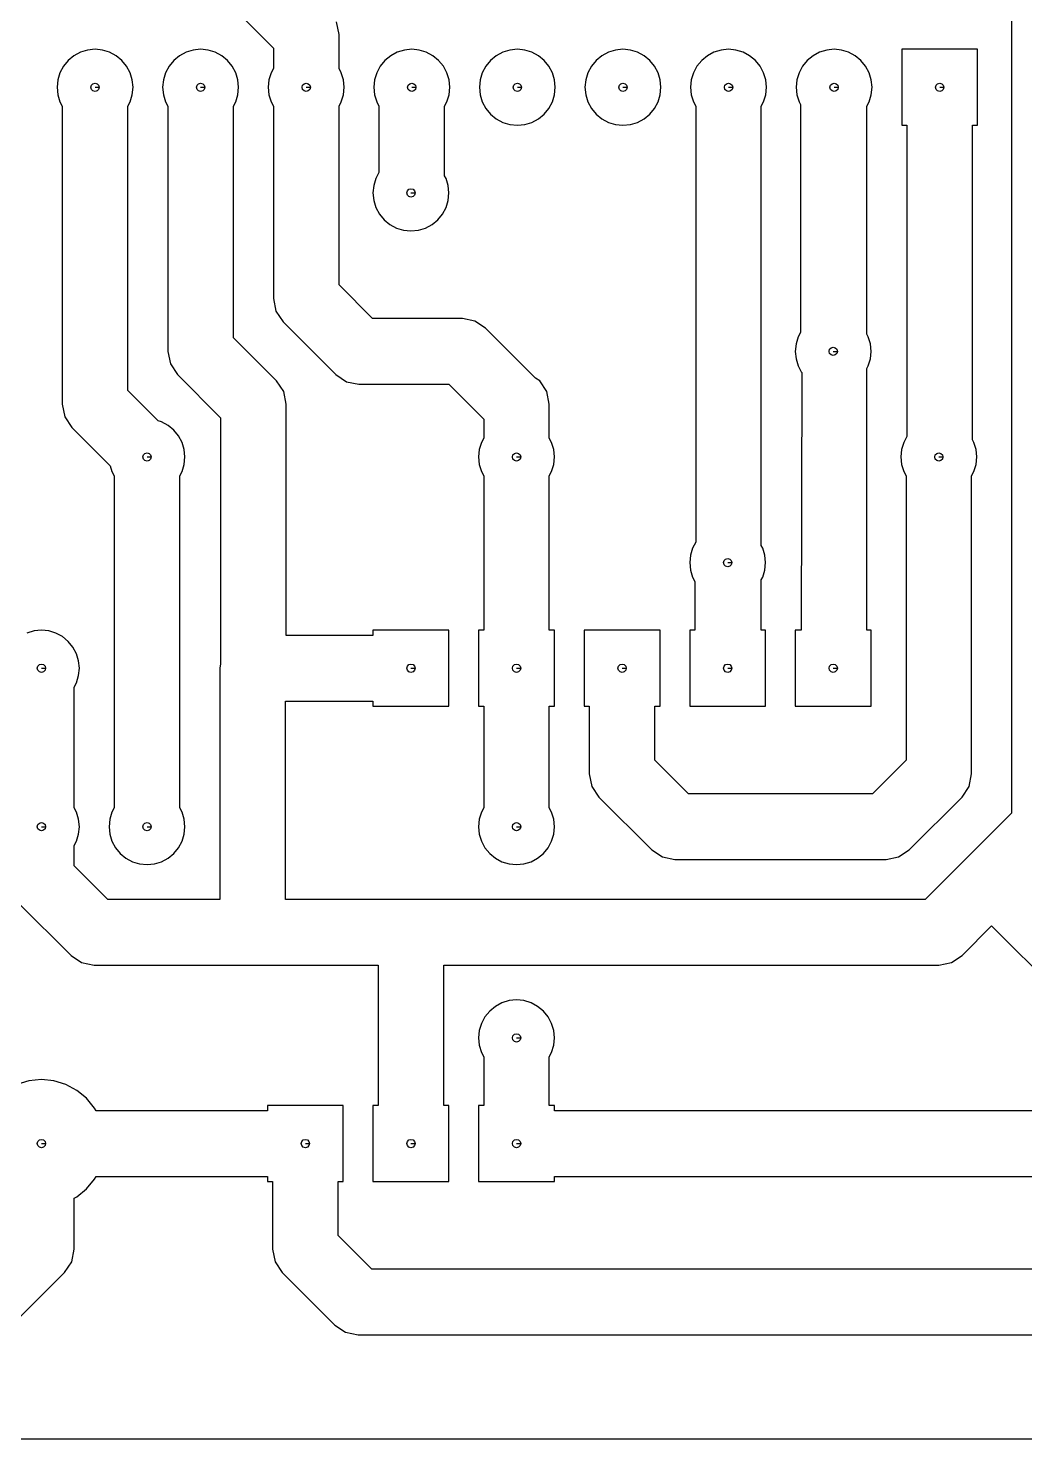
# Model space of a CAD drawing. Extents: x 1.8 to 92.2, y 1.8 to 69.3.
# Drawn here: x 53.02 to 77, y 1.79 to 35.71 of the extents above; entities that cross this region are included whole.
import ezdxf

# ---------------------------------------------------------------- set-up
doc = ezdxf.new("R2010")
doc.units = 0
doc.header["$LTSCALE"] = 0.000394
doc.layers.add('PLAN_1', color=7, linetype='CONTINUOUS')

msp = doc.modelspace()

# ---------------------------------------------------------------- linework, layer by layer
at = {"layer": 'PLAN_1', "color": 7}
for p, q in [((54.072407, 40.082111), (58.921322, 35.233196)), ((76.681, 36.503197), (76.681, 16.8368)), ((60.499256, 35.559998), (60.439201, 35.861923)), ((60.499256, 34.742313), (60.499256, 35.559998)), ((54.122818, 35.049484), (53.984402, 34.935886)), ((54.280739, 35.133892), (54.122818, 35.049484)), ((54.452091, 35.185875), (54.280739, 35.133892)), ((54.630291, 35.203423), (54.452091, 35.185875)), ((54.808491, 35.185875), (54.630291, 35.203423)), ((54.979843, 35.133892), (54.808491, 35.185875)), ((55.137764, 35.049484), (54.979843, 35.133892)), ((55.27618, 34.935886), (55.137764, 35.049484)), ((56.662815, 35.049484), (56.524399, 34.935886)), ((56.820736, 35.133892), (56.662815, 35.049484)), ((56.992088, 35.185875), (56.820736, 35.133892)), ((57.170288, 35.203423), (56.992088, 35.185875)), ((57.348488, 35.185875), (57.170288, 35.203423)), ((57.51984, 35.133892), (57.348488, 35.185875)), ((57.677761, 35.049484), (57.51984, 35.133892)), ((57.816177, 34.935886), (57.677761, 35.049484)), ((58.921322, 35.233196), (58.921322, 34.742313)), ((61.742817, 35.049484), (61.604401, 34.935886)), ((61.900738, 35.133892), (61.742817, 35.049484)), ((62.07209, 35.185875), (61.900738, 35.133892)), ((62.25029, 35.203423), (62.07209, 35.185875)), ((62.42849, 35.185875), (62.25029, 35.203423)), ((62.599846, 35.133892), (62.42849, 35.185875)), ((62.757763, 35.049484), (62.599846, 35.133892)), ((62.896179, 34.935886), (62.757763, 35.049484)), ((64.282814, 35.049484), (64.144394, 34.935886)), ((64.440735, 35.133892), (64.282814, 35.049484)), ((64.612091, 35.185875), (64.440735, 35.133892)), ((64.790291, 35.203423), (64.612091, 35.185875)), ((64.968491, 35.185875), (64.790291, 35.203423)), ((65.139847, 35.133892), (64.968491, 35.185875)), ((65.29776, 35.049484), (65.139847, 35.133892)), ((65.43618, 34.935886), (65.29776, 35.049484)), ((66.822815, 35.049484), (66.684395, 34.935886)), ((66.980736, 35.133892), (66.822815, 35.049484)), ((67.152084, 35.185875), (66.980736, 35.133892)), ((67.330292, 35.203423), (67.152084, 35.185875)), ((67.508492, 35.185875), (67.330292, 35.203423)), ((67.67984, 35.133892), (67.508492, 35.185875)), ((67.837761, 35.049484), (67.67984, 35.133892)), ((67.976181, 34.935886), (67.837761, 35.049484)), ((69.362816, 35.049484), (69.224396, 34.935886)), ((69.520737, 35.133892), (69.362816, 35.049484)), ((69.692085, 35.185875), (69.520737, 35.133892)), ((69.870285, 35.203423), (69.692085, 35.185875)), ((70.048492, 35.185875), (69.870285, 35.203423)), ((70.219841, 35.133892), (70.048492, 35.185875)), ((70.377762, 35.049484), (70.219841, 35.133892)), ((70.516174, 34.935886), (70.377762, 35.049484)), ((71.902817, 35.049484), (71.764397, 34.935886)), ((72.06073, 35.133892), (71.902817, 35.049484)), ((72.232086, 35.185875), (72.06073, 35.133892)), ((72.410286, 35.203423), (72.232086, 35.185875)), ((72.588486, 35.185875), (72.410286, 35.203423)), ((72.759842, 35.133892), (72.588486, 35.185875)), ((72.917755, 35.049484), (72.759842, 35.133892)), ((73.056175, 34.935886), (72.917755, 35.049484)), ((75.863716, 35.203423), (74.036858, 35.203423)), ((74.036858, 35.203423), (74.036858, 33.376572)), ((75.863716, 33.376572), (75.863716, 35.203423)), ((53.786396, 34.639549), (53.734413, 34.468197)), ((53.870804, 34.79747), (53.786396, 34.639549)), ((53.984402, 34.935886), (53.870804, 34.79747)), ((55.389778, 34.79747), (55.27618, 34.935886)), ((55.474186, 34.639549), (55.389778, 34.79747)), ((55.526169, 34.468197), (55.474186, 34.639549)), ((56.326393, 34.639549), (56.27441, 34.468197)), ((56.410801, 34.79747), (56.326393, 34.639549)), ((56.524399, 34.935886), (56.410801, 34.79747)), ((57.929775, 34.79747), (57.816177, 34.935886)), ((58.014183, 34.639549), (57.929775, 34.79747)), ((58.066166, 34.468197), (58.014183, 34.639549)), ((58.866394, 34.639549), (58.814411, 34.468197)), ((58.921322, 34.742313), (58.866394, 34.639549)), ((60.554184, 34.639549), (60.499256, 34.742313)), ((60.606167, 34.468197), (60.554184, 34.639549)), ((61.406395, 34.639549), (61.354412, 34.468197)), ((61.490803, 34.79747), (61.406395, 34.639549)), ((61.604401, 34.935886), (61.490803, 34.79747)), ((63.009777, 34.79747), (62.896179, 34.935886)), ((63.094185, 34.639549), (63.009777, 34.79747)), ((63.146164, 34.468197), (63.094185, 34.639549)), ((63.946392, 34.639549), (63.894413, 34.468197)), ((64.0308, 34.79747), (63.946392, 34.639549)), ((64.144394, 34.935886), (64.0308, 34.79747)), ((65.549774, 34.79747), (65.43618, 34.935886)), ((65.634186, 34.639549), (65.549774, 34.79747)), ((65.686165, 34.468197), (65.634186, 34.639549)), ((66.486389, 34.639549), (66.43441, 34.468197)), ((66.570801, 34.79747), (66.486389, 34.639549)), ((66.684395, 34.935886), (66.570801, 34.79747)), ((68.089775, 34.79747), (67.976181, 34.935886)), ((68.174187, 34.639549), (68.089775, 34.79747)), ((68.226166, 34.468197), (68.174187, 34.639549)), ((69.02639, 34.639549), (68.974411, 34.468197)), ((69.110802, 34.79747), (69.02639, 34.639549)), ((69.224396, 34.935886), (69.110802, 34.79747)), ((70.629776, 34.79747), (70.516174, 34.935886)), ((70.714188, 34.639549), (70.629776, 34.79747)), ((70.766159, 34.468197), (70.714188, 34.639549)), ((71.566391, 34.639549), (71.514412, 34.468197)), ((71.650803, 34.79747), (71.566391, 34.639549)), ((71.764397, 34.935886), (71.650803, 34.79747)), ((73.169769, 34.79747), (73.056175, 34.935886)), ((73.254181, 34.639549), (73.169769, 34.79747)), ((73.30616, 34.468197), (73.254181, 34.639549)), ((53.734413, 34.468197), (53.716866, 34.289997)), ((53.716866, 34.289997), (53.734413, 34.111797)), ((54.530293, 34.289997), (54.54369, 34.339996)), ((54.54369, 34.239998), (54.530293, 34.289997)), ((54.54369, 34.339996), (54.580292, 34.376598)), ((54.580292, 34.376598), (54.630291, 34.389996)), ((54.630291, 34.389996), (54.68029, 34.376598)), ((54.630291, 34.289997), (54.730289, 34.289997)), ((54.68029, 34.376598), (54.716892, 34.339996)), ((54.716892, 34.339996), (54.730289, 34.289997)), ((54.730289, 34.289997), (54.716892, 34.239998)), ((55.543716, 34.289997), (55.526169, 34.468197)), ((55.526169, 34.111797), (55.543716, 34.289997)), ((56.27441, 34.468197), (56.256859, 34.289997)), ((56.256859, 34.289997), (56.27441, 34.111797)), ((57.07029, 34.289997), (57.083687, 34.339996)), ((57.083687, 34.239998), (57.07029, 34.289997)), ((57.083687, 34.339996), (57.120289, 34.376598)), ((57.120289, 34.376598), (57.170288, 34.389996)), ((57.170288, 34.389996), (57.220287, 34.376598)), ((57.170288, 34.289997), (57.270287, 34.289997)), ((57.220287, 34.376598), (57.256889, 34.339996)), ((57.256889, 34.339996), (57.270287, 34.289997)), ((57.270287, 34.289997), (57.256889, 34.239998)), ((58.083714, 34.289997), (58.066166, 34.468197)), ((58.066166, 34.111797), (58.083714, 34.289997)), ((58.814411, 34.468197), (58.796864, 34.289997)), ((58.796864, 34.289997), (58.814411, 34.111797)), ((59.610291, 34.289997), (59.623688, 34.339996)), ((59.623688, 34.239998), (59.610291, 34.289997)), ((59.623688, 34.339996), (59.66029, 34.376598)), ((59.66029, 34.376598), (59.710289, 34.389996)), ((59.710289, 34.389996), (59.760288, 34.376598)), ((59.710289, 34.289997), (59.810287, 34.289997)), ((59.760288, 34.376598), (59.79689, 34.339996)), ((59.79689, 34.339996), (59.810287, 34.289997)), ((59.810287, 34.289997), (59.79689, 34.239998)), ((60.623714, 34.289997), (60.606167, 34.468197)), ((60.606167, 34.111797), (60.623714, 34.289997)), ((61.354412, 34.468197), (61.336861, 34.289997)), ((61.336861, 34.289997), (61.354412, 34.111797)), ((62.150291, 34.289997), (62.163689, 34.339996)), ((62.163689, 34.239998), (62.150291, 34.289997)), ((62.163689, 34.339996), (62.200291, 34.376598)), ((62.200291, 34.376598), (62.25029, 34.389996)), ((62.25029, 34.389996), (62.300289, 34.376598)), ((62.25029, 34.289997), (62.350288, 34.289997)), ((62.300289, 34.376598), (62.336891, 34.339996)), ((62.336891, 34.339996), (62.350288, 34.289997)), ((62.350288, 34.289997), (62.336891, 34.239998)), ((63.163719, 34.289997), (63.146164, 34.468197)), ((63.146164, 34.111797), (63.163719, 34.289997)), ((63.894413, 34.468197), (63.876862, 34.289997)), ((63.876862, 34.289997), (63.894413, 34.111797)), ((64.690292, 34.289997), (64.70369, 34.339996)), ((64.70369, 34.239998), (64.690292, 34.289997)), ((64.70369, 34.339996), (64.740288, 34.376598)), ((64.740288, 34.376598), (64.790291, 34.389996)), ((64.790291, 34.389996), (64.840294, 34.376598)), ((64.790291, 34.289997), (64.890289, 34.289997)), ((64.840294, 34.376598), (64.876892, 34.339996)), ((64.876892, 34.339996), (64.890289, 34.289997)), ((64.890289, 34.289997), (64.876892, 34.239998)), ((65.70372, 34.289997), (65.686165, 34.468197)), ((65.686165, 34.111797), (65.70372, 34.289997)), ((66.43441, 34.468197), (66.416862, 34.289997)), ((66.416862, 34.289997), (66.43441, 34.111797)), ((67.230293, 34.289997), (67.24369, 34.339996)), ((67.24369, 34.239998), (67.230293, 34.289997)), ((67.24369, 34.339996), (67.280289, 34.376598)), ((67.280289, 34.376598), (67.330292, 34.389996)), ((67.330292, 34.389996), (67.380295, 34.376598)), ((67.330292, 34.289997), (67.43029, 34.289997)), ((67.380295, 34.376598), (67.416893, 34.339996)), ((67.416893, 34.339996), (67.43029, 34.289997)), ((67.43029, 34.289997), (67.416893, 34.239998)), ((68.243713, 34.289997), (68.226166, 34.468197)), ((68.226166, 34.111797), (68.243713, 34.289997)), ((68.974411, 34.468197), (68.956863, 34.289997)), ((68.956863, 34.289997), (68.974411, 34.111797)), ((69.770287, 34.289997), (69.783684, 34.339996)), ((69.783684, 34.239998), (69.770287, 34.289997)), ((69.783684, 34.339996), (69.820282, 34.376598)), ((69.820282, 34.376598), (69.870285, 34.389996)), ((69.870285, 34.389996), (69.920288, 34.376598)), ((69.870285, 34.289997), (69.970284, 34.289997)), ((69.920288, 34.376598), (69.956886, 34.339996)), ((69.956886, 34.339996), (69.970284, 34.289997)), ((69.970284, 34.289997), (69.956886, 34.239998)), ((70.783714, 34.289997), (70.766159, 34.468197)), ((70.766159, 34.111797), (70.783714, 34.289997)), ((71.514412, 34.468197), (71.496857, 34.289997)), ((71.496857, 34.289997), (71.514412, 34.111797)), ((72.310287, 34.289997), (72.323685, 34.339996)), ((72.323685, 34.239998), (72.310287, 34.289997)), ((72.323685, 34.339996), (72.360283, 34.376598)), ((72.360283, 34.376598), (72.410286, 34.389996)), ((72.410286, 34.389996), (72.460289, 34.376598)), ((72.410286, 34.289997), (72.510284, 34.289997)), ((72.460289, 34.376598), (72.496887, 34.339996)), ((72.496887, 34.339996), (72.510284, 34.289997)), ((72.510284, 34.289997), (72.496887, 34.239998)), ((73.323715, 34.289997), (73.30616, 34.468197)), ((73.30616, 34.111797), (73.323715, 34.289997)), ((74.850288, 34.289997), (74.863686, 34.339996)), ((74.863686, 34.239998), (74.850288, 34.289997)), ((74.863686, 34.339996), (74.900284, 34.376598)), ((74.900284, 34.376598), (74.950287, 34.389996)), ((74.950287, 34.389996), (75.00029, 34.376598)), ((74.950287, 34.289997), (75.050285, 34.289997)), ((75.00029, 34.376598), (75.036888, 34.339996)), ((75.036888, 34.339996), (75.050285, 34.289997)), ((75.050285, 34.289997), (75.036888, 34.239998)), ((53.734413, 34.111797), (53.786396, 33.940445)), ((53.786396, 33.940445), (53.841324, 33.837681)), ((54.580292, 34.203396), (54.54369, 34.239998)), ((54.630291, 34.189999), (54.580292, 34.203396)), ((54.68029, 34.203396), (54.630291, 34.189999)), ((54.716892, 34.239998), (54.68029, 34.203396)), ((55.419258, 33.837681), (55.474186, 33.940445)), ((55.474186, 33.940445), (55.526169, 34.111797)), ((56.27441, 34.111797), (56.326393, 33.940445)), ((56.326393, 33.940445), (56.381321, 33.837681)), ((57.120289, 34.203396), (57.083687, 34.239998)), ((57.170288, 34.189999), (57.120289, 34.203396)), ((57.220287, 34.203396), (57.170288, 34.189999)), ((57.256889, 34.239998), (57.220287, 34.203396)), ((57.959255, 33.837681), (58.014183, 33.940445)), ((58.014183, 33.940445), (58.066166, 34.111797)), ((58.814411, 34.111797), (58.866394, 33.940445)), ((58.866394, 33.940445), (58.921322, 33.837681)), ((59.66029, 34.203396), (59.623688, 34.239998)), ((59.710289, 34.189999), (59.66029, 34.203396)), ((59.760288, 34.203396), (59.710289, 34.189999)), ((59.79689, 34.239998), (59.760288, 34.203396)), ((60.499256, 33.837681), (60.554184, 33.940445)), ((60.554184, 33.940445), (60.606167, 34.111797)), ((61.354412, 34.111797), (61.406395, 33.940445)), ((61.406395, 33.940445), (61.461323, 33.837681)), ((62.200291, 34.203396), (62.163689, 34.239998)), ((62.25029, 34.189999), (62.200291, 34.203396)), ((62.300289, 34.203396), (62.25029, 34.189999)), ((62.336891, 34.239998), (62.300289, 34.203396)), ((63.039257, 33.837677), (63.094185, 33.940445)), ((63.094185, 33.940445), (63.146164, 34.111797)), ((63.894413, 34.111797), (63.946392, 33.940445)), ((63.946392, 33.940445), (64.0308, 33.782524)), ((64.740288, 34.203396), (64.70369, 34.239998)), ((64.790291, 34.189999), (64.740288, 34.203396)), ((64.840294, 34.203396), (64.790291, 34.189999)), ((64.876892, 34.239998), (64.840294, 34.203396)), ((65.549774, 33.782524), (65.634186, 33.940445)), ((65.634186, 33.940445), (65.686165, 34.111797)), ((66.43441, 34.111797), (66.486389, 33.940445)), ((66.486389, 33.940445), (66.570801, 33.782524)), ((67.280289, 34.203396), (67.24369, 34.239998)), ((67.330292, 34.189999), (67.280289, 34.203396)), ((67.380295, 34.203396), (67.330292, 34.189999)), ((67.416893, 34.239998), (67.380295, 34.203396)), ((68.089775, 33.782524), (68.174187, 33.940445)), ((68.174187, 33.940445), (68.226166, 34.111797)), ((68.974411, 34.111797), (69.02639, 33.940445)), ((69.02639, 33.940445), (69.081322, 33.837677)), ((69.820282, 34.203396), (69.783684, 34.239998)), ((69.870285, 34.189999), (69.820282, 34.203396)), ((69.920288, 34.203396), (69.870285, 34.189999)), ((69.956886, 34.239998), (69.920288, 34.203396)), ((70.659256, 33.837677), (70.714188, 33.940445)), ((70.714188, 33.940445), (70.766159, 34.111797)), ((71.514412, 34.111797), (71.566391, 33.940445)), ((71.566391, 33.940445), (71.600998, 33.87569)), ((72.360283, 34.203396), (72.323685, 34.239998)), ((72.410286, 34.189999), (72.360283, 34.203396)), ((72.460289, 34.203396), (72.410286, 34.189999)), ((72.496887, 34.239998), (72.460289, 34.203396)), ((73.199249, 33.837677), (73.254181, 33.940445)), ((73.254181, 33.940445), (73.30616, 34.111797)), ((74.900284, 34.203396), (74.863686, 34.239998)), ((74.950287, 34.189999), (74.900284, 34.203396)), ((75.00029, 34.203396), (74.950287, 34.189999)), ((75.036888, 34.239998), (75.00029, 34.203396)), ((53.841324, 33.837681), (53.841324, 26.669998)), ((55.419258, 26.996799), (55.419258, 33.837681)), ((56.381321, 33.837681), (56.381321, 27.939997)), ((57.959255, 28.266798), (57.959255, 33.837681)), ((58.921322, 33.837681), (58.921322, 29.209997)), ((60.499256, 29.536798), (60.499256, 33.837681)), ((61.461323, 33.837681), (61.461323, 32.240337)), ((63.039257, 32.164295), (63.039257, 33.837677)), ((64.0308, 33.782524), (64.144394, 33.644108)), ((64.144394, 33.644108), (64.282814, 33.53051)), ((65.29776, 33.53051), (65.43618, 33.644108)), ((65.43618, 33.644108), (65.549774, 33.782524)), ((66.570801, 33.782524), (66.684395, 33.644108)), ((66.684395, 33.644108), (66.822815, 33.53051)), ((67.837761, 33.53051), (67.976181, 33.644108)), ((67.976181, 33.644108), (68.089775, 33.782524)), ((69.081322, 33.837677), (69.081322, 23.350332)), ((70.659256, 23.274305), (70.659256, 33.837677)), ((71.600998, 33.87569), (71.600998, 28.392317)), ((73.199249, 28.354303), (73.199249, 33.837677)), ((64.282814, 33.53051), (64.440735, 33.446102)), ((64.440735, 33.446102), (64.612091, 33.394119)), ((64.612091, 33.394119), (64.790291, 33.376572)), ((64.790291, 33.376572), (64.968491, 33.394119)), ((64.968491, 33.394119), (65.139847, 33.446102)), ((65.139847, 33.446102), (65.29776, 33.53051)), ((66.822815, 33.53051), (66.980736, 33.446102)), ((66.980736, 33.446102), (67.152084, 33.394119)), ((67.152084, 33.394119), (67.330292, 33.376572)), ((67.330292, 33.376572), (67.508492, 33.394119)), ((67.508492, 33.394119), (67.67984, 33.446102)), ((67.67984, 33.446102), (67.837761, 33.53051)), ((74.036858, 33.376572), (74.161316, 33.376572)), ((74.161316, 33.376572), (74.161316, 25.890335)), ((75.739258, 25.814301), (75.739258, 33.376572)), ((75.739258, 33.376572), (75.863716, 33.376572)), ((61.461323, 32.240337), (61.38607, 32.099552)), ((61.334091, 31.9282), (61.31654, 31.749998)), ((61.38607, 32.099552), (61.334091, 31.9282)), ((63.073864, 32.099552), (63.039257, 32.164295)), ((63.125843, 31.9282), (63.073864, 32.099552)), ((63.143394, 31.749998), (63.125843, 31.9282)), ((61.31654, 31.749998), (61.334091, 31.571796)), ((61.334091, 31.571796), (61.38607, 31.400444)), ((62.129967, 31.749998), (62.143364, 31.799997)), ((62.143364, 31.699999), (62.129967, 31.749998)), ((62.143364, 31.799997), (62.179966, 31.836601)), ((62.179966, 31.663395), (62.143364, 31.699999)), ((62.179966, 31.836601), (62.229965, 31.849998)), ((62.229965, 31.649998), (62.179966, 31.663395)), ((62.229965, 31.849998), (62.279964, 31.836601)), ((62.229965, 31.749998), (62.329964, 31.749998)), ((62.279964, 31.663395), (62.229965, 31.649998)), ((62.279964, 31.836601), (62.316566, 31.799997)), ((62.316566, 31.699999), (62.279964, 31.663395)), ((62.316566, 31.799997), (62.329964, 31.749998)), ((62.329964, 31.749998), (62.316566, 31.699999)), ((63.073864, 31.400444), (63.125843, 31.571796)), ((63.125843, 31.571796), (63.143394, 31.749998)), ((61.38607, 31.400444), (61.470482, 31.242525)), ((61.470482, 31.242525), (61.584076, 31.104107)), ((62.875858, 31.104107), (62.989456, 31.242525)), ((62.989456, 31.242525), (63.073864, 31.400444)), ((61.584076, 31.104107), (61.722496, 30.990511)), ((61.722496, 30.990511), (61.880413, 30.906101)), ((61.880413, 30.906101), (62.051765, 30.854122)), ((62.408169, 30.854122), (62.579521, 30.906101)), ((62.579521, 30.906101), (62.737442, 30.990511)), ((62.737442, 30.990511), (62.875858, 31.104107)), ((62.051765, 30.854122), (62.229965, 30.836571)), ((62.229965, 30.836571), (62.408169, 30.854122)), ((61.307091, 28.728964), (60.499256, 29.536798)), ((58.921322, 29.209997), (58.981377, 28.908072)), ((58.981377, 28.908072), (59.152405, 28.652113)), ((59.152405, 28.652113), (60.422405, 27.382113)), ((63.466946, 28.728964), (61.307091, 28.728964)), ((63.768871, 28.668907), (63.466946, 28.728964)), ((64.023415, 28.498827), (63.768871, 28.668907)), ((65.228333, 27.294378), (64.023415, 28.498827)), ((58.998173, 27.227882), (57.959255, 28.266798)), ((71.546066, 28.289551), (71.494095, 28.118198)), ((71.600998, 28.392317), (71.546066, 28.289551)), ((73.233864, 28.289551), (73.199249, 28.354303)), ((73.285843, 28.118198), (73.233864, 28.289551)), ((56.381321, 27.939997), (56.441376, 27.638071)), ((71.494095, 28.118198), (71.47654, 27.939997)), ((71.47654, 27.939997), (71.494095, 27.761795)), ((72.28997, 27.939997), (72.303368, 27.989996)), ((72.303368, 27.889997), (72.28997, 27.939997)), ((72.303368, 27.989996), (72.339966, 28.0266)), ((72.339966, 27.853394), (72.303368, 27.889997)), ((72.339966, 28.0266), (72.389969, 28.039997)), ((72.389969, 27.839996), (72.339966, 27.853394)), ((72.389969, 28.039997), (72.439972, 28.0266)), ((72.389969, 27.939997), (72.489967, 27.939997)), ((72.439972, 27.853394), (72.389969, 27.839996)), ((72.439972, 28.0266), (72.47657, 27.989996)), ((72.47657, 27.889997), (72.439972, 27.853394)), ((72.47657, 27.989996), (72.489967, 27.939997)), ((72.489967, 27.939997), (72.47657, 27.889997)), ((73.303391, 27.939997), (73.285843, 28.118198)), ((73.285843, 27.761795), (73.303391, 27.939997)), ((56.441376, 27.638071), (56.612404, 27.382113)), ((71.494095, 27.761795), (71.546066, 27.590443)), ((71.546066, 27.590443), (71.621323, 27.449663)), ((73.199249, 27.52569), (73.233864, 27.590443)), ((73.199249, 21.233425), (73.199249, 27.52569)), ((73.233864, 27.590443), (73.285843, 27.761795)), ((56.612404, 27.382113), (57.651321, 26.343197)), ((59.169201, 26.971924), (58.998173, 27.227882)), ((60.422405, 27.382113), (60.678364, 27.211086)), ((60.678364, 27.211086), (60.980289, 27.15103)), ((60.980289, 27.15103), (63.140144, 27.15103)), ((63.140144, 27.15103), (63.981003, 26.310175)), ((65.32785, 27.227882), (65.228333, 27.294378)), ((65.498878, 26.971924), (65.32785, 27.227882)), ((71.621323, 27.449663), (71.630478, 27.432524)), ((71.630478, 27.432524), (71.621323, 21.233425)), ((56.14719, 26.268869), (55.419258, 26.996799)), ((59.229256, 26.669998), (59.169201, 26.971924)), ((65.558937, 26.669998), (65.498878, 26.971924)), ((53.841324, 26.669998), (53.901379, 26.368073)), ((59.229256, 21.108965), (59.229256, 26.669998)), ((65.558937, 25.852318), (65.558937, 26.669998)), ((53.901379, 26.368073), (54.072407, 26.112114)), ((56.229519, 26.243895), (56.14719, 26.268869)), ((56.38744, 26.159485), (56.229519, 26.243895)), ((56.525856, 26.045889), (56.38744, 26.159485)), ((57.651321, 26.343197), (57.651321, 20.422161)), ((63.981003, 26.310175), (63.981003, 25.852318)), ((54.072407, 26.112114), (54.993393, 25.191128)), ((56.639454, 25.907471), (56.525856, 26.045889)), ((56.723862, 25.749552), (56.639454, 25.907471)), ((63.981003, 25.852318), (63.926071, 25.749552)), ((65.613861, 25.749552), (65.558937, 25.852318)), ((74.161316, 25.890335), (74.086067, 25.749552)), ((75.773865, 25.749552), (75.739258, 25.814301)), ((55.779968, 25.399998), (55.793365, 25.449997)), ((55.793365, 25.449997), (55.829967, 25.486601)), ((55.829967, 25.486601), (55.879967, 25.499998)), ((55.879967, 25.499998), (55.929966, 25.486601)), ((55.929966, 25.486601), (55.966568, 25.449997)), ((55.966568, 25.449997), (55.979965, 25.399998)), ((56.775845, 25.578199), (56.723862, 25.749552)), ((56.793392, 25.399998), (56.775845, 25.578199)), ((63.874092, 25.578199), (63.856541, 25.399998)), ((63.926071, 25.749552), (63.874092, 25.578199)), ((64.669968, 25.399998), (64.683365, 25.449997)), ((64.683365, 25.449997), (64.719963, 25.486601)), ((64.719963, 25.486601), (64.769966, 25.499998)), ((64.769966, 25.499998), (64.819969, 25.486601)), ((64.819969, 25.486601), (64.856567, 25.449997)), ((64.856567, 25.449997), (64.869965, 25.399998)), ((65.665848, 25.578199), (65.613861, 25.749552)), ((65.683395, 25.399998), (65.665848, 25.578199)), ((74.034088, 25.578199), (74.016541, 25.399998)), ((74.086067, 25.749552), (74.034088, 25.578199)), ((74.829964, 25.399998), (74.843361, 25.449997)), ((74.843361, 25.449997), (74.879959, 25.486601)), ((74.879959, 25.486601), (74.929962, 25.499998)), ((74.929962, 25.499998), (74.979965, 25.486601)), ((74.979965, 25.486601), (75.016563, 25.449997)), ((75.016563, 25.449997), (75.029961, 25.399998)), ((75.825844, 25.578199), (75.773865, 25.749552)), ((75.843391, 25.399998), (75.825844, 25.578199)), ((54.993393, 25.191128), (55.036072, 25.050444)), ((55.793365, 25.349998), (55.779968, 25.399998)), ((55.829967, 25.313395), (55.793365, 25.349998)), ((55.879967, 25.299997), (55.829967, 25.313395)), ((55.879967, 25.399998), (55.979965, 25.399998)), ((55.929966, 25.313395), (55.879967, 25.299997)), ((55.966568, 25.349998), (55.929966, 25.313395)), ((55.979965, 25.399998), (55.966568, 25.349998)), ((56.723862, 25.050444), (56.775845, 25.221796)), ((56.775845, 25.221796), (56.793392, 25.399998)), ((63.856541, 25.399998), (63.874092, 25.221796)), ((63.874092, 25.221796), (63.926071, 25.050444)), ((64.683365, 25.349998), (64.669968, 25.399998)), ((64.719963, 25.313395), (64.683365, 25.349998)), ((64.769966, 25.299997), (64.719963, 25.313395)), ((64.769966, 25.399998), (64.869965, 25.399998)), ((64.819969, 25.313395), (64.769966, 25.299997)), ((64.856567, 25.349998), (64.819969, 25.313395)), ((64.869965, 25.399998), (64.856567, 25.349998)), ((65.613861, 25.050444), (65.665848, 25.221796)), ((65.665848, 25.221796), (65.683395, 25.399998)), ((74.016541, 25.399998), (74.034088, 25.221796)), ((74.034088, 25.221796), (74.086067, 25.050444)), ((74.843361, 25.349998), (74.829964, 25.399998)), ((74.879959, 25.313395), (74.843361, 25.349998)), ((74.929962, 25.299997), (74.879959, 25.313395)), ((74.929962, 25.399998), (75.029961, 25.399998)), ((74.979965, 25.313395), (74.929962, 25.299997)), ((75.016563, 25.349998), (74.979965, 25.313395)), ((75.029961, 25.399998), (75.016563, 25.349998)), ((75.773865, 25.050444), (75.825844, 25.221796)), ((75.825844, 25.221796), (75.843391, 25.399998)), ((55.036072, 25.050444), (55.091, 24.94768)), ((55.091, 24.94768), (55.091, 16.962317)), ((56.668934, 24.94768), (56.723862, 25.050444)), ((56.668934, 16.962317), (56.668934, 24.94768)), ((63.926071, 25.050444), (63.981003, 24.947678)), ((63.981003, 24.947678), (63.981003, 24.129997)), ((65.558937, 24.947678), (65.613861, 25.050444)), ((65.558937, 24.129997), (65.558937, 24.947678)), ((74.086067, 25.050444), (74.140999, 24.947678)), ((74.140999, 24.947678), (74.140999, 24.129997)), ((75.718933, 24.947678), (75.773865, 25.050444)), ((75.718933, 24.129997), (75.718933, 24.947678)), ((63.981003, 24.129997), (63.981003, 21.233425)), ((65.558937, 21.233425), (65.558937, 24.129997)), ((74.140999, 24.129997), (74.140999, 18.1068)), ((75.718933, 17.779999), (75.718933, 24.129997)), ((69.006073, 23.209553), (68.954094, 23.0382)), ((69.081322, 23.350332), (69.006073, 23.209553)), ((70.693863, 23.209553), (70.659256, 23.274305)), ((70.745842, 23.0382), (70.693863, 23.209553)), ((68.954094, 23.0382), (68.936539, 22.859999)), ((68.936539, 22.859999), (68.954094, 22.681797)), ((69.749969, 22.859999), (69.763367, 22.909998)), ((69.763367, 22.809999), (69.749969, 22.859999)), ((69.763367, 22.909998), (69.799965, 22.946602)), ((69.799965, 22.773396), (69.763367, 22.809999)), ((69.799965, 22.946602), (69.849968, 22.959999)), ((69.849968, 22.759998), (69.799965, 22.773396)), ((69.849968, 22.959999), (69.899971, 22.946602)), ((69.849968, 22.859999), (69.949966, 22.859999)), ((69.899971, 22.773396), (69.849968, 22.759998)), ((69.899971, 22.946602), (69.936569, 22.909998)), ((69.936569, 22.809999), (69.899971, 22.773396)), ((69.936569, 22.909998), (69.949966, 22.859999)), ((69.949966, 22.859999), (69.936569, 22.809999)), ((70.763397, 22.859999), (70.745842, 23.0382)), ((70.745842, 22.681797), (70.763397, 22.859999)), ((68.954094, 22.681797), (69.006073, 22.510445)), ((69.006073, 22.510445), (69.061005, 22.407679)), ((69.061005, 22.407679), (69.061005, 21.233425)), ((70.659256, 22.445692), (70.693863, 22.510445)), ((70.659256, 21.335999), (70.659256, 22.445692)), ((70.693863, 22.510445), (70.745842, 22.681797)), ((53.16177, 21.215874), (52.990417, 21.163895)), ((53.33997, 21.233425), (53.16177, 21.215874)), ((53.518169, 21.215874), (53.33997, 21.233425)), ((53.689522, 21.163895), (53.518169, 21.215874)), ((53.847443, 21.079485), (53.689522, 21.163895)), ((53.985859, 20.965889), (53.847443, 21.079485)), ((61.31654, 21.108965), (59.229256, 21.108965)), ((63.143394, 21.233425), (61.31654, 21.233425)), ((61.31654, 21.233425), (61.31654, 21.108965)), ((63.143394, 19.40657), (63.143394, 21.233425)), ((63.981003, 21.233425), (63.856541, 21.233425)), ((63.856541, 21.233425), (63.856541, 19.40657)), ((65.683395, 21.233425), (65.558937, 21.233425)), ((65.683395, 19.40657), (65.683395, 21.233425)), ((66.396538, 21.233425), (66.396538, 19.40657)), ((68.223396, 21.233425), (66.396538, 21.233425)), ((68.223396, 19.40657), (68.223396, 21.233425)), ((68.936539, 21.233425), (68.936539, 19.40657)), ((69.061005, 21.233425), (68.936539, 21.233425)), ((70.659134, 21.321947), (70.659256, 21.335999)), ((70.659256, 21.233425), (70.659134, 21.321947)), ((70.763397, 21.233425), (70.659256, 21.233425)), ((70.763397, 19.40657), (70.763397, 21.233425)), ((71.47654, 21.233425), (71.47654, 19.40657)), ((71.621323, 21.233425), (71.47654, 21.233425)), ((73.303391, 21.233425), (73.199249, 21.233425)), ((73.303391, 19.40657), (73.303391, 21.233425)), ((54.099457, 20.827471), (53.985859, 20.965889)), ((54.183865, 20.669552), (54.099457, 20.827471)), ((53.239971, 20.319998), (53.253368, 20.369997)), ((53.253368, 20.369997), (53.28997, 20.406601)), ((53.28997, 20.406601), (53.33997, 20.419998)), ((53.33997, 20.419998), (53.389969, 20.406601)), ((53.389969, 20.406601), (53.426571, 20.369997)), ((53.426571, 20.369997), (53.439968, 20.319998)), ((54.235847, 20.498199), (54.183865, 20.669552)), ((54.253395, 20.319998), (54.235847, 20.498199)), ((57.651321, 20.422161), (57.631001, 20.319998)), ((62.129967, 20.319998), (62.143364, 20.369997)), ((62.143364, 20.369997), (62.179966, 20.406601)), ((62.179966, 20.406601), (62.229965, 20.419998)), ((62.229965, 20.419998), (62.279964, 20.406601)), ((62.279964, 20.406601), (62.316566, 20.369997)), ((62.316566, 20.369997), (62.329964, 20.319998)), ((64.669968, 20.319998), (64.683365, 20.369997)), ((64.683365, 20.369997), (64.719963, 20.406601)), ((64.719963, 20.406601), (64.769966, 20.419998)), ((64.769966, 20.419998), (64.819969, 20.406601)), ((64.819969, 20.406601), (64.856567, 20.369997)), ((64.856567, 20.369997), (64.869965, 20.319998)), ((67.209969, 20.319998), (67.223366, 20.369997)), ((67.223366, 20.369997), (67.259964, 20.406601)), ((67.259964, 20.406601), (67.309967, 20.419998)), ((67.309967, 20.419998), (67.35997, 20.406601)), ((67.35997, 20.406601), (67.396568, 20.369997)), ((67.396568, 20.369997), (67.409966, 20.319998)), ((69.749969, 20.319998), (69.763367, 20.369997)), ((69.763367, 20.369997), (69.799965, 20.406601)), ((69.799965, 20.406601), (69.849968, 20.419998)), ((69.849968, 20.419998), (69.899971, 20.406601)), ((69.899971, 20.406601), (69.936569, 20.369997)), ((69.936569, 20.369997), (69.949966, 20.319998)), ((72.28997, 20.319998), (72.303368, 20.369997)), ((72.303368, 20.369997), (72.339966, 20.406601)), ((72.339966, 20.406601), (72.389969, 20.419998)), ((72.389969, 20.419998), (72.439972, 20.406601)), ((72.439972, 20.406601), (72.47657, 20.369997)), ((72.47657, 20.369997), (72.489967, 20.319998)), ((53.253368, 20.269999), (53.239971, 20.319998)), ((53.28997, 20.233395), (53.253368, 20.269999)), ((53.33997, 20.219997), (53.28997, 20.233395)), ((53.33997, 20.319998), (53.439968, 20.319998)), ((53.389969, 20.233395), (53.33997, 20.219997)), ((53.426571, 20.269999), (53.389969, 20.233395)), ((53.439968, 20.319998), (53.426571, 20.269999)), ((54.183865, 19.970444), (54.235847, 20.141796)), ((54.235847, 20.141796), (54.253395, 20.319998)), ((57.631001, 20.319998), (57.631001, 14.758965)), ((62.143364, 20.269999), (62.129967, 20.319998)), ((62.179966, 20.233395), (62.143364, 20.269999)), ((62.229965, 20.219997), (62.179966, 20.233395)), ((62.229965, 20.319998), (62.329964, 20.319998)), ((62.279964, 20.233395), (62.229965, 20.219997)), ((62.316566, 20.269999), (62.279964, 20.233395)), ((62.329964, 20.319998), (62.316566, 20.269999)), ((64.683365, 20.269999), (64.669968, 20.319998)), ((64.719963, 20.233395), (64.683365, 20.269999)), ((64.769966, 20.219997), (64.719963, 20.233395)), ((64.769966, 20.319998), (64.869965, 20.319998)), ((64.819969, 20.233395), (64.769966, 20.219997)), ((64.856567, 20.269999), (64.819969, 20.233395)), ((64.869965, 20.319998), (64.856567, 20.269999)), ((67.223366, 20.269999), (67.209969, 20.319998)), ((67.259964, 20.233395), (67.223366, 20.269999)), ((67.309967, 20.219997), (67.259964, 20.233395)), ((67.309967, 20.319998), (67.409966, 20.319998)), ((67.35997, 20.233395), (67.309967, 20.219997)), ((67.396568, 20.269999), (67.35997, 20.233395)), ((67.409966, 20.319998), (67.396568, 20.269999)), ((69.763367, 20.269999), (69.749969, 20.319998)), ((69.799965, 20.233395), (69.763367, 20.269999)), ((69.849968, 20.219997), (69.799965, 20.233395)), ((69.849968, 20.319998), (69.949966, 20.319998)), ((69.899971, 20.233395), (69.849968, 20.219997)), ((69.936569, 20.269999), (69.899971, 20.233395)), ((69.949966, 20.319998), (69.936569, 20.269999)), ((72.303368, 20.269999), (72.28997, 20.319998)), ((72.339966, 20.233395), (72.303368, 20.269999)), ((72.389969, 20.219997), (72.339966, 20.233395)), ((72.389969, 20.319998), (72.489967, 20.319998)), ((72.439972, 20.233395), (72.389969, 20.219997)), ((72.47657, 20.269999), (72.439972, 20.233395)), ((72.489967, 20.319998), (72.47657, 20.269999)), ((54.128937, 19.86768), (54.183865, 19.970444)), ((54.128937, 16.962317), (54.128937, 19.86768)), ((59.208935, 14.758965), (59.208935, 19.531031)), ((59.208935, 19.531031), (61.31654, 19.531031)), ((61.31654, 19.531031), (61.31654, 19.40657)), ((61.31654, 19.40657), (63.143394, 19.40657)), ((63.856541, 19.40657), (63.981003, 19.40657)), ((63.981003, 19.40657), (63.981003, 16.962318)), ((65.558937, 16.962318), (65.558937, 19.40657)), ((65.558937, 19.40657), (65.683395, 19.40657)), ((66.396538, 19.40657), (66.520996, 19.40657)), ((66.520996, 19.40657), (66.520996, 17.779999)), ((68.098938, 18.1068), (68.098938, 19.40657)), ((68.098938, 19.40657), (68.223396, 19.40657)), ((68.936539, 19.40657), (70.763397, 19.40657)), ((71.47654, 19.40657), (73.303391, 19.40657)), ((68.906769, 17.298965), (68.098938, 18.1068)), ((74.140999, 18.1068), (73.333168, 17.298965)), ((66.520996, 17.779999), (66.581055, 17.478073)), ((75.658875, 17.478073), (75.718933, 17.779999)), ((66.581055, 17.478073), (66.752083, 17.222115)), ((75.487854, 17.222115), (75.658875, 17.478073)), ((54.183865, 16.859552), (54.128937, 16.962317)), ((55.091, 16.962317), (55.036072, 16.859552)), ((56.723862, 16.859552), (56.668934, 16.962317)), ((63.981003, 16.962318), (63.926071, 16.859552)), ((65.613861, 16.859552), (65.558937, 16.962318)), ((66.752083, 17.222115), (68.022079, 15.952114)), ((73.333168, 17.298965), (68.906769, 17.298965)), ((74.21785, 15.952114), (75.487854, 17.222115)), ((54.235847, 16.6882), (54.183865, 16.859552)), ((54.253395, 16.509998), (54.235847, 16.6882)), ((54.984089, 16.6882), (54.966537, 16.509998)), ((55.036072, 16.859552), (54.984089, 16.6882)), ((56.775845, 16.6882), (56.723862, 16.859552)), ((56.793392, 16.509998), (56.775845, 16.6882)), ((63.874092, 16.6882), (63.856541, 16.509998)), ((63.926071, 16.859552), (63.874092, 16.6882)), ((65.665848, 16.6882), (65.613861, 16.859552)), ((65.683395, 16.509998), (65.665848, 16.6882)), ((76.681, 16.8368), (75.642082, 15.797883)), ((53.239971, 16.509998), (53.253368, 16.559998)), ((53.253368, 16.459999), (53.239971, 16.509998)), ((53.253368, 16.559998), (53.28997, 16.596601)), ((53.28997, 16.423395), (53.253368, 16.459999)), ((53.28997, 16.596601), (53.33997, 16.609999)), ((53.33997, 16.409998), (53.28997, 16.423395)), ((53.33997, 16.609999), (53.389969, 16.596601)), ((53.33997, 16.509998), (53.439968, 16.509998)), ((53.389969, 16.423395), (53.33997, 16.409998)), ((53.389969, 16.596601), (53.426571, 16.559998)), ((53.426571, 16.459999), (53.389969, 16.423395)), ((53.426571, 16.559998), (53.439968, 16.509998)), ((53.439968, 16.509998), (53.426571, 16.459999)), ((54.183865, 16.160444), (54.235847, 16.331797)), ((54.235847, 16.331797), (54.253395, 16.509998)), ((54.966537, 16.509998), (54.984089, 16.331797)), ((54.984089, 16.331797), (55.036072, 16.160444)), ((55.779968, 16.509998), (55.793365, 16.559998)), ((55.793365, 16.459999), (55.779968, 16.509998)), ((55.793365, 16.559998), (55.829967, 16.596601)), ((55.829967, 16.423395), (55.793365, 16.459999)), ((55.829967, 16.596601), (55.879967, 16.609999)), ((55.879967, 16.409998), (55.829967, 16.423395)), ((55.879967, 16.609999), (55.929966, 16.596601)), ((55.879967, 16.509998), (55.979965, 16.509998)), ((55.929966, 16.423395), (55.879967, 16.409998)), ((55.929966, 16.596601), (55.966568, 16.559998)), ((55.966568, 16.459999), (55.929966, 16.423395)), ((55.966568, 16.559998), (55.979965, 16.509998)), ((55.979965, 16.509998), (55.966568, 16.459999)), ((56.723862, 16.160444), (56.775845, 16.331797)), ((56.775845, 16.331797), (56.793392, 16.509998)), ((63.856541, 16.509998), (63.874092, 16.331797)), ((63.874092, 16.331797), (63.926071, 16.160444)), ((64.669968, 16.509998), (64.683365, 16.559998)), ((64.683365, 16.459999), (64.669968, 16.509998)), ((64.683365, 16.559998), (64.719963, 16.596601)), ((64.719963, 16.423395), (64.683365, 16.459999)), ((64.719963, 16.596601), (64.769966, 16.609999)), ((64.769966, 16.409998), (64.719963, 16.423395)), ((64.769966, 16.609999), (64.819969, 16.596601)), ((64.769966, 16.509998), (64.869965, 16.509998)), ((64.819969, 16.423395), (64.769966, 16.409998)), ((64.819969, 16.596601), (64.856567, 16.559998)), ((64.856567, 16.459999), (64.819969, 16.423395)), ((64.856567, 16.559998), (64.869965, 16.509998)), ((64.869965, 16.509998), (64.856567, 16.459999)), ((65.613861, 16.160444), (65.665848, 16.331797)), ((65.665848, 16.331797), (65.683395, 16.509998)), ((54.128937, 16.05768), (54.183865, 16.160444)), ((54.128937, 15.566801), (54.128937, 16.05768)), ((55.036072, 16.160444), (55.12048, 16.002525)), ((55.12048, 16.002525), (55.234077, 15.864107)), ((56.525856, 15.864108), (56.639454, 16.002525)), ((56.639454, 16.002525), (56.723862, 16.160444)), ((63.926071, 16.160444), (64.010483, 16.002525)), ((64.010483, 16.002525), (64.124077, 15.864107)), ((65.415863, 15.864108), (65.529457, 16.002525)), ((65.529457, 16.002525), (65.613861, 16.160444)), ((68.022079, 15.952114), (68.278046, 15.781088)), ((73.961891, 15.781088), (74.21785, 15.952114)), ((55.234077, 15.864107), (55.372494, 15.750511)), ((55.372494, 15.750511), (55.530415, 15.666101)), ((55.530415, 15.666101), (55.701767, 15.614122)), ((55.701767, 15.614122), (55.879967, 15.596571)), ((55.879967, 15.596571), (56.058167, 15.614122)), ((56.058167, 15.614122), (56.229519, 15.666101)), ((56.229519, 15.666101), (56.38744, 15.750511)), ((56.38744, 15.750511), (56.525856, 15.864108)), ((64.124077, 15.864107), (64.262497, 15.750511)), ((64.262497, 15.750511), (64.42041, 15.666101)), ((64.42041, 15.666101), (64.591766, 15.614122)), ((64.591766, 15.614122), (64.769966, 15.596571)), ((64.769966, 15.596571), (64.948166, 15.614122)), ((64.948166, 15.614122), (65.119522, 15.666101)), ((65.119522, 15.666101), (65.277443, 15.750511)), ((65.277443, 15.750511), (65.415863, 15.864108)), ((68.278046, 15.781088), (68.579971, 15.721031)), ((68.579971, 15.721031), (73.659966, 15.721031)), ((73.659966, 15.721031), (73.961891, 15.781088)), ((75.642082, 15.797883), (74.603165, 14.758965)), ((54.936771, 14.758965), (54.128937, 15.566801)), ((52.782085, 14.682115), (54.052086, 13.412114)), ((57.631001, 14.758965), (54.936771, 14.758965)), ((62.08519, 14.758965), (59.208935, 14.758965)), ((74.603165, 14.758965), (62.08519, 14.758965)), ((75.487854, 13.412114), (76.199966, 14.12423)), ((76.199966, 14.12423), (78.182083, 12.142115)), ((54.052086, 13.412114), (54.308044, 13.241088)), ((54.308044, 13.241088), (54.60997, 13.181031)), ((74.929962, 13.181031), (75.231888, 13.241088)), ((75.231888, 13.241088), (75.487854, 13.412114)), ((54.60997, 13.181031), (58.419968, 13.181031)), ((58.419968, 13.181031), (61.440998, 13.181031)), ((61.440998, 13.181031), (61.440998, 9.803427)), ((63.018936, 9.803427), (63.018936, 13.181031)), ((63.018936, 13.181031), (74.929962, 13.181031)), ((64.42041, 12.273896), (64.262497, 12.189487)), ((64.591766, 12.325875), (64.42041, 12.273896)), ((64.769966, 12.343427), (64.591766, 12.325875)), ((64.948166, 12.325875), (64.769966, 12.343427)), ((65.119522, 12.273896), (64.948166, 12.325875)), ((65.277443, 12.189487), (65.119522, 12.273896)), ((64.010483, 11.937472), (63.926071, 11.779552)), ((64.124077, 12.07589), (64.010483, 11.937472)), ((64.262497, 12.189487), (64.124077, 12.07589)), ((65.415863, 12.07589), (65.277443, 12.189487)), ((65.529457, 11.937472), (65.415863, 12.07589)), ((65.613861, 11.779552), (65.529457, 11.937472)), ((63.874092, 11.6082), (63.856541, 11.429999)), ((63.926071, 11.779552), (63.874092, 11.6082)), ((65.665848, 11.6082), (65.613861, 11.779552)), ((65.683395, 11.429999), (65.665848, 11.6082)), ((63.856541, 11.429999), (63.874092, 11.251799)), ((63.874092, 11.251799), (63.926071, 11.080446)), ((64.669968, 11.429999), (64.683365, 11.48)), ((64.683365, 11.379999), (64.669968, 11.429999)), ((64.683365, 11.48), (64.719963, 11.516602)), ((64.719963, 11.343397), (64.683365, 11.379999)), ((64.719963, 11.516602), (64.769966, 11.53)), ((64.769966, 11.329999), (64.719963, 11.343397)), ((64.769966, 11.53), (64.819969, 11.516602)), ((64.769966, 11.429999), (64.869965, 11.429999)), ((64.819969, 11.343397), (64.769966, 11.329999)), ((64.819969, 11.516602), (64.856567, 11.48)), ((64.856567, 11.379999), (64.819969, 11.343397)), ((64.856567, 11.48), (64.869965, 11.429999)), ((64.869965, 11.429999), (64.856567, 11.379999)), ((65.613861, 11.080446), (65.665848, 11.251799)), ((65.665848, 11.251799), (65.683395, 11.429999)), ((63.926071, 11.080446), (63.981003, 10.977679)), ((63.981003, 10.977679), (63.981003, 9.803427)), ((65.558937, 10.977679), (65.613861, 11.080446)), ((65.558937, 9.803427), (65.558937, 10.977679)), ((53.039867, 10.398709), (52.751301, 10.311173)), ((53.33997, 10.428267), (53.039867, 10.398709)), ((53.640072, 10.398709), (53.33997, 10.428267)), ((53.928638, 10.311173), (53.640072, 10.398709)), ((54.194584, 10.169023), (53.928638, 10.311173)), ((54.427689, 9.977718), (54.194584, 10.169023)), ((54.618992, 9.744615), (54.427689, 9.977718)), ((54.654083, 9.678967), (54.618992, 9.744615)), ((58.776543, 9.678967), (54.654083, 9.678967)), ((60.603394, 9.803427), (58.776543, 9.803427)), ((58.776543, 9.803427), (58.776543, 9.678967)), ((60.603394, 7.976572), (60.603394, 9.803427)), ((61.440998, 9.803427), (61.31654, 9.803427)), ((61.31654, 9.803427), (61.31654, 7.976572)), ((63.143394, 9.803427), (63.018936, 9.803427)), ((63.143394, 7.976572), (63.143394, 9.803427)), ((63.981003, 9.803427), (63.856541, 9.803427)), ((63.856541, 9.803427), (63.856541, 7.976572)), ((65.683395, 9.803427), (65.558937, 9.803427)), ((65.683395, 9.678967), (65.683395, 9.803427)), ((84.763168, 9.678967), (65.683395, 9.678967)), ((53.239971, 8.889999), (53.253368, 8.94)), ((53.253368, 8.839999), (53.239971, 8.889999)), ((53.253368, 8.94), (53.28997, 8.976602)), ((53.28997, 8.803397), (53.253368, 8.839999)), ((53.28997, 8.976602), (53.33997, 8.99)), ((53.33997, 8.99), (53.389969, 8.976602)), ((53.33997, 8.889999), (53.439968, 8.889999)), ((53.389969, 8.976602), (53.426571, 8.94)), ((53.426571, 8.839999), (53.389969, 8.803397)), ((53.426571, 8.94), (53.439968, 8.889999)), ((53.439968, 8.889999), (53.426571, 8.839999)), ((59.58997, 8.889999), (59.603367, 8.94)), ((59.603367, 8.839999), (59.58997, 8.889999)), ((59.603367, 8.94), (59.639969, 8.976602)), ((59.639969, 8.803397), (59.603367, 8.839999)), ((59.639969, 8.976602), (59.689968, 8.99)), ((59.689968, 8.99), (59.739967, 8.976602)), ((59.689968, 8.889999), (59.789967, 8.889999)), ((59.739967, 8.976602), (59.776569, 8.94)), ((59.776569, 8.839999), (59.739967, 8.803397)), ((59.776569, 8.94), (59.789967, 8.889999)), ((59.789967, 8.889999), (59.776569, 8.839999)), ((62.129967, 8.889999), (62.143364, 8.94)), ((62.143364, 8.839999), (62.129967, 8.889999)), ((62.143364, 8.94), (62.179966, 8.976602)), ((62.179966, 8.803397), (62.143364, 8.839999)), ((62.179966, 8.976602), (62.229965, 8.99)), ((62.229965, 8.99), (62.279964, 8.976602)), ((62.229965, 8.889999), (62.329964, 8.889999)), ((62.279964, 8.976602), (62.316566, 8.94)), ((62.316566, 8.839999), (62.279964, 8.803397)), ((62.316566, 8.94), (62.329964, 8.889999)), ((62.329964, 8.889999), (62.316566, 8.839999)), ((64.669968, 8.889999), (64.683365, 8.94)), ((64.683365, 8.839999), (64.669968, 8.889999)), ((64.683365, 8.94), (64.719963, 8.976602)), ((64.719963, 8.803397), (64.683365, 8.839999)), ((64.719963, 8.976602), (64.769966, 8.99)), ((64.769966, 8.99), (64.819969, 8.976602)), ((64.769966, 8.889999), (64.869965, 8.889999)), ((64.819969, 8.976602), (64.856567, 8.94)), ((64.856567, 8.839999), (64.819969, 8.803397)), ((64.856567, 8.94), (64.869965, 8.889999)), ((64.869965, 8.889999), (64.856567, 8.839999)), ((53.33997, 8.789999), (53.28997, 8.803397)), ((53.389969, 8.803397), (53.33997, 8.789999)), ((59.689968, 8.789999), (59.639969, 8.803397)), ((59.739967, 8.803397), (59.689968, 8.789999)), ((62.229965, 8.789999), (62.179966, 8.803397)), ((62.279964, 8.803397), (62.229965, 8.789999)), ((64.769966, 8.789999), (64.719963, 8.803397)), ((64.819969, 8.803397), (64.769966, 8.789999)), ((54.194584, 7.610977), (54.427689, 7.80228)), ((54.427689, 7.80228), (54.618992, 8.035383)), ((54.618992, 8.035383), (54.654083, 8.101032)), ((54.654083, 8.101032), (58.776543, 8.101032)), ((58.776543, 8.101032), (58.776543, 7.976572)), ((58.776543, 7.976572), (58.901001, 7.976572)), ((58.901001, 7.976572), (58.901001, 6.35)), ((60.478935, 6.676801), (60.478935, 7.976572)), ((60.478935, 7.976572), (60.603394, 7.976572)), ((61.31654, 7.976572), (63.143394, 7.976572)), ((63.856541, 7.976572), (65.683395, 7.976572)), ((65.683395, 7.976572), (65.683395, 8.101032)), ((65.683395, 8.101032), (85.089966, 8.101032)), ((54.128937, 7.575888), (54.194584, 7.610977)), ((54.128937, 6.35), (54.128937, 7.575888)), ((61.28677, 5.868967), (60.478935, 6.676801)), ((54.068882, 6.048075), (54.128937, 6.35)), ((58.901001, 6.35), (58.961056, 6.048075)), ((52.627853, 4.522116), (53.897854, 5.792116)), ((53.897854, 5.792116), (54.068882, 6.048075)), ((58.961056, 6.048075), (59.132084, 5.792116)), ((59.132084, 5.792116), (60.402084, 4.522116)), ((84.763168, 5.868967), (61.28677, 5.868967)), ((60.402084, 4.522116), (60.658043, 4.351089)), ((60.658043, 4.351089), (60.959969, 4.291033)), ((60.959969, 4.291033), (85.089966, 4.291033)), ((1.790001, 1.79), (92.189964, 1.79))]:
    msp.add_line(p, q, dxfattribs=at)

doc.saveas('drawing.dxf')
